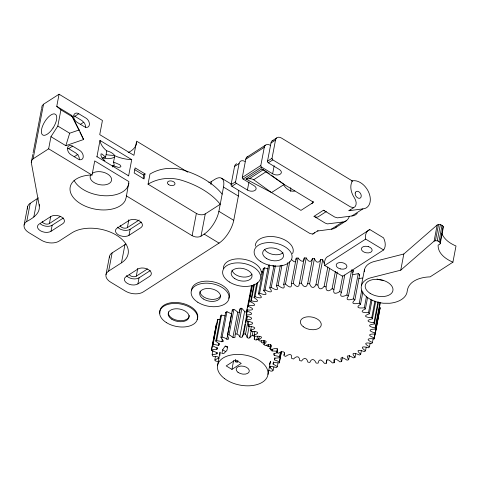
<?xml version="1.0" encoding="UTF-8"?>
<svg xmlns="http://www.w3.org/2000/svg" width="480" height="480" viewBox="0 0 480 480"><rect width="100%" height="100%" fill="white"/><g stroke="black" fill="none" stroke-linecap="round" stroke-linejoin="round"><path stroke-width="0.72" d="M239.772 310.344C241.212 303.96 244.038 313.692 246.966 311.904M295.998 260.016L296.238 258.132L298.116 258.024C300.372 261.024 304.044 263.622 304.272 257.91L306.204 257.952C308.07 261.504 311.232 263.448 312.492 258.342L314.448 258.54C315.762 262.68 318.702 263.802 320.76 259.422L322.716 259.776L324.21 263.424M259.026 338.46C257.97 339.666 253.752 341.13 254.496 338.346C255.27 334.962 250.86 334.734 249.888 337.548C246.324 340.512 247.356 332.778 243.69 333.948C242.646 335.568 241.878 339.204 239.598 336.45C238.722 333.738 233.886 332.58 235.068 336.456C235.704 339.324 231.318 336.6 230.472 335.508C222.828 332.328 232.098 339.834 227.208 339.294C225.756 338.262 219.03 334.998 221.814 339.18C229.146 345.63 207.336 336.006 219.666 344.046C218.904 347.436 213.444 342.354 212.676 345.708C213.438 346.788 220.968 348.702 215.784 349.326C202.134 350.166 226.824 352.86 212.622 354.636C211.098 358.194 218.724 354.972 218.97 358.29C215.55 358.776 212.394 361.5 218.526 361.422M216.966 324.192L216.336 324.294L211.452 350.67M452.916 262.176C445.944 259.236 437.688 253.476 438.12 245.016L439.512 244.566L440.238 243.624L443.322 227.448L443.118 226.314C441.726 224.616 439.158 224.058 437.172 224.982L403.824 253.998L373.656 261.654C369.708 262.734 365.694 265.242 364.494 269.382L361.41 285.558L361.182 287.808L361.608 290.124A21.822 12.978 10.8 0 0 369.3 298.704A21.798 12.966 10.8 0 0 379.518 302.646L383.268 303.24L389.724 303.27A26.982 16.05 10.8 0 0 407.226 290.994C408.594 280.566 421.062 277.05 430.08 276.888L452.916 262.176L456 246C450.186 243.534 444.312 239.634 441.864 233.562M364.272 271.632L364.494 269.382M277.308 348.798L276.618 352.41L278.298 353.232C281.556 351.396 285.966 350.268 283.902 355.686L285.696 356.382C288.846 353.964 292.494 353.148 291.624 358.428L293.508 358.992C296.328 355.794 299.562 355.668 299.664 360.594L301.602 361.014C303.99 357.024 306.858 357.738 307.89 362.142L309.846 362.418C311.538 357.666 314.544 359.208 316.158 363.06L318.108 363.18C318.882 357.744 322.218 360.072 324.342 363.318L326.256 363.282C325.896 357.336 329.898 360.162 332.304 362.916L334.146 362.73C332.526 356.484 337.248 359.508 339.912 361.866L341.652 361.524L342.48 357.192M379.488 307.392L380.136 307.674L375.192 334.128C368.166 333.588 367.584 335.604 374.394 337.842L374.022 338.97C367.692 337.968 365.388 339.468 372.432 342.498L371.82 343.554C366.21 342.222 362.55 342.996 369.456 346.836L368.61 347.808C363.738 346.302 358.848 346.224 365.52 350.784L364.452 351.654C360.198 349.98 354.63 349.026 360.684 354.282L359.418 355.032C355.698 353.25 349.842 351.486 355.032 357.264L353.58 357.894C350.298 355.98 344.532 353.556 348.654 359.694L347.046 360.186C344.064 358.092 338.856 355.23 341.652 361.524M374.394 337.842L380.136 307.674M344.766 275.052L341.454 292.386C338.664 297.762 343.59 296.604 346.866 295.032L348.474 295.908C344.406 301.05 350.04 300.036 353.418 298.902L354.87 299.88C349.608 304.56 355.722 303.966 359.274 303.174L360.546 304.236C354.252 308.28 360.51 308.28 364.332 307.77L365.406 308.904C358.296 312.198 364.308 312.858 368.514 312.624L369.366 313.806C361.71 316.278 367.062 317.568 371.748 317.652L372.366 318.858C364.44 320.496 368.748 322.308 373.98 322.776L374.358 323.988C366.462 324.804 369.36 326.958 375.174 327.9L375.306 329.106C367.728 329.184 368.946 331.416 375.312 332.952M38.424 197.868L30.216 203.328L26.748 221.526C32.472 218.376 40.236 213.714 39.294 206.016L31.29 162.474L32.82 154.47M33.096 153.012L41.568 108.606M31.29 162.474L31.656 160.488L33.108 158.826L43.524 104.226L59.064 94.218L102.438 120.48L99.738 134.634L133.908 155.322L136.608 141.162L187.818 172.164M24.108 224.988L27.582 206.79M33.828 216.966L37.302 198.762M33.108 158.826L48.648 148.818L50.958 136.686L57.822 126.054L60.912 109.878L56.748 106.35L59.064 94.218M39.294 206.016L39.57 204.558M42.192 221.412A4.098 2.436 10.8 0 0 45.102 223.86A4.098 2.436 10.8 0 0 49.386 223.542L50.748 216.408M51.006 231.288L62.814 223.68A7.68 4.572 10.8 0 0 61.596 217.038A7.68 4.572 10.8 0 0 50.922 216.48L39.03 224.142A7.686 4.572 10.8 0 0 40.386 230.766A7.686 4.572 10.8 0 0 51.006 231.294L52.158 225.222L63.354 218.01M92.022 175.08L94.722 160.92L128.892 181.608L126.234 197.298L125.244 200.484A28.488 16.95 10.8 0 1 78.564 202.398A28.488 16.95 10.8 0 1 89.562 175.098L92.022 175.08L48.648 148.818M96.918 156.942L99.996 140.43L131.724 159.636L128.64 175.812L128.1 175.818M102.138 158.58L103.428 157.344L105.576 157.212L106.782 150.894L106.5 150.69A28.488 16.95 10.8 0 1 100.002 140.76L99.996 140.43M112.614 166.986L112.884 165.582L118.398 167.394L120.162 167.136L120.972 166.374L119.826 164.766L113.556 162.048L114.762 155.724L114.324 155.052A10.884 6.474 10.8 0 0 107.874 151.146L106.782 150.894M106.002 274.566L109.476 256.368M238.476 190.314A19.206 8.184 -58.8 0 1 238.374 196.068L233.742 220.332A19.206 8.184 -58.8 0 1 219.036 243.114L143.154 291.996A12.804 7.614 10.8 0 1 125.364 291.066L110.676 282.174A12.804 7.614 10.8 0 1 108.642 271.104L112.116 252.906L124.944 244.638A32.01 19.044 10.8 0 0 125.88 243.996M120.168 225.474A4.098 2.436 10.8 0 0 123.078 227.916A4.098 2.436 10.8 0 0 127.362 227.604L128.862 219.75M108.642 271.104L121.476 262.836L124.944 244.638M128.982 235.35L140.79 227.742A7.68 4.572 10.8 0 0 139.572 221.094A7.68 4.572 10.8 0 0 128.898 220.542L117.006 228.204A7.686 4.572 10.8 0 0 118.362 234.828A7.686 4.572 10.8 0 0 128.982 235.35L130.134 229.284L141.33 222.072M145.032 173.898L144.072 178.95L134.16 172.95L135.126 167.898L145.032 173.898L143.394 174.948L134.724 169.704M148.044 184.182C157.962 178.14 170.478 176.916 181.524 180.24A66.144 39.342 10.8 0 1 220.23 204.258L205.266 213.894A6.402 3.81 10.8 0 1 196.374 213.432L148.044 184.182L149.976 174.066C159.894 168.03 172.404 166.806 183.45 170.13A66.144 39.342 10.8 0 1 222.156 194.148M129.252 274.512A4.098 2.436 10.8 0 0 132.384 276.564A4.098 2.436 10.8 0 0 136.284 276.144L137.766 268.374M137.898 283.896L149.712 276.282A7.68 4.572 10.8 0 0 148.494 269.64A7.68 4.572 10.8 0 0 137.82 269.082L125.922 276.75A7.686 4.572 10.8 0 0 127.284 283.374A7.686 4.572 10.8 0 0 137.904 283.896L139.056 277.824L150.246 270.618M208.806 182.406A6.402 3.81 10.8 0 0 211.434 181.542L214.59 179.514A19.206 8.184 -58.8 0 1 223.506 187.068L218.88 211.338A19.206 8.184 -58.8 0 1 204.174 234.114L201.024 236.142A6.402 3.81 10.8 0 1 192.126 235.68L196.374 213.432M201.024 236.142L205.266 213.894M210.888 184.41L211.434 181.542M318.09 230.676A7.698 5.25 57.1 0 1 317.418 231.024L312.69 234.066L309.984 233.52L231.876 186.276A1.278 0.87 57.2 0 1 231.078 184.662L234.552 166.464A6.402 4.362 57.2 0 1 236.688 163.77M247.902 156.546A6.402 4.362 57.2 0 0 245.766 159.24L242.292 177.438A1.278 0.87 57.2 0 0 243.09 179.046L254.118 185.724A5.442 3.24 10.8 0 1 254.982 190.428A5.442 3.24 10.8 0 1 247.422 190.038L236.4 183.36A1.278 0.87 57.2 0 1 235.602 181.746L239.07 163.554A6.402 4.362 57.2 0 1 244.992 161.496M211.512 349.566L216.336 324.294M212.58 345.636L217.404 320.358L217.914 319.356L220.056 319.44M213.09 344.634L217.914 319.356M212.082 354.84L212.91 350.508M215.784 341.19L220.602 315.912L221.532 315.072L225.336 315.972M216.708 340.35L221.532 315.072M214.758 360.12L215.448 356.508M216.798 349.494L217.212 347.322M247.422 190.038L248.964 181.95M218.502 345.396L218.916 343.23M216.906 353.928L217.182 352.488M220.86 337.608L225.678 312.33L226.968 311.706L231.636 313.95L226.812 339.228M222.15 336.984L226.968 311.706M221.91 341.904L222.462 339.012M217.506 365.784L220.026 352.098L220.074 353.922M222.642 349.794L221.928 353.526L223.782 353.58L226.968 350.28L227.682 346.548L225.21 346.11L222.642 349.794L225.816 351.714M227.49 335.118L232.314 309.84C235.578 308.016 236.856 313.74 239.988 312.126M273.114 140.298A6.402 4.362 57.2 0 0 270.984 142.998L267.51 161.196A1.278 0.87 57.2 0 0 268.308 162.804L279.336 169.482A5.442 3.24 10.8 0 1 280.2 174.186A5.442 3.24 10.8 0 1 272.64 173.796L261.612 167.118A1.278 0.87 57.2 0 1 260.814 165.51L264.288 147.312A6.402 4.362 57.2 0 1 270.21 145.254M229.062 334.746L233.886 309.468M232.896 337.542L237.714 312.264M235.266 333.87L240.09 308.592M237.018 333.774L241.842 308.496M353.64 207.69L350.448 206.886L272.832 159.894A1.278 0.87 57.2 0 1 272.034 158.286L275.502 140.082A6.402 4.362 57.2 0 1 281.424 138.03L352.482 181.038L351.72 182.316A15.366 10.476 57.2 0 0 354.402 197.832A7.698 5.25 57.2 0 1 353.64 207.69L348.918 210.732L362.892 208.872A15.366 10.476 57.2 0 0 368.874 192.654A15.366 10.476 57.2 0 0 351.438 181.116M231.942 369.396L241.236 363.408L235.488 359.928L226.194 365.916L231.942 369.396L233.622 360.606M239.778 336.948L244.596 311.67M236.352 362.256L235.296 361.614L235.65 359.748M272.64 173.796L274.182 165.708M276.618 352.41C280.05 347.124 274.752 348.246 271.434 349.584L269.898 348.654C274.482 343.68 268.71 344.568 265.218 345.504L263.85 344.484C269.652 340.104 263.418 340.416 259.746 341.064L258.57 339.966C265.2 336.234 259.158 335.97 255.12 336.33L254.154 335.172C261.57 332.28 255.84 331.296 251.4 331.374L250.662 330.18C258.492 328.128 253.614 326.556 248.664 326.292L248.166 325.08C256.02 323.802 252.486 321.852 246.948 321.156L246.69 319.944C254.382 319.452 252.39 317.28 246.276 316.056L246.27 314.862C253.53 315.072 253.278 312.936 246.666 311.076L251.598 285.366M246.27 314.862L247.374 309.084M247.65 307.644L247.926 306.198M249.582 297.528L249.852 296.088M246.69 313.89L246.966 312.444M246.666 311.076L246.912 309.924C253.554 310.662 255.072 308.904 248.112 306.294L252.108 285.348M237.528 362.274L237.882 360.408M242.496 337.02L244.974 324.018M245.25 322.572L246.492 316.074M248.112 306.294L252.324 285.702M243.69 333.948L247.134 315.894M246.69 319.944L247.38 316.332M248.604 305.202C254.574 306.378 257.646 305.22 250.584 301.788L253.89 284.454M250.584 301.788L251.316 300.774L254.484 284.16M245.514 334.14L247.992 321.138M248.166 325.08L248.85 321.468M251.316 300.774C256.554 302.208 260.922 301.86 254.046 297.636L256.806 283.194M248.664 326.292L248.94 324.846M247.026 337.488L249.228 325.932M254.046 297.636L255.006 296.712L257.76 282.27M250.662 330.18L251.352 326.568M249.768 337.98L251.28 330.036M255.006 296.712C259.602 298.326 264.732 298.854 258.444 293.91L263.268 268.632L264.432 267.816L268.092 268.92M258.444 293.91L259.614 293.094L264.432 267.816M252.24 335.352L252.93 331.74M254.016 335.808L254.844 331.476M254.19 339.126L254.742 336.234M259.614 293.094C263.592 294.822 269.352 296.196 263.7 290.658L268.518 265.38L269.43 264.918M263.7 290.658L265.062 289.968L269.742 265.41M256.776 340.008L257.466 336.396M258.57 339.966L259.26 336.354M265.062 289.968C268.59 291.81 274.296 293.934 269.73 287.946L273.996 265.554M269.73 287.946L271.26 287.388L275.394 265.722M261.672 340.638C259.098 342.534 264.798 344.694 263.502 340.812M263.85 344.484L264.54 340.872M271.26 287.388C274.362 289.38 279.96 292.062 276.432 285.81L280.29 265.59M276.432 285.81L278.106 285.396L281.964 265.17M267.108 344.904L266.478 345.456L268.302 346.698L268.716 344.532M269.898 348.654L270.726 344.322M278.106 285.396C280.95 287.61 285.858 290.592 283.704 284.292L287.832 262.626M271.53 349.122C269.088 348.954 273.3 353.01 272.37 349.488M267.972 374.46L270.48 361.314L269.586 364.182L269.772 363.684M296.238 258.132L291.414 283.41C292.392 289.536 288.03 286.572 285.492 284.022L289.764 261.636M268.602 370.308C273.798 372.828 273.948 369.57 269.856 367.62L270.132 366.174M277.62 352.656L273.48 353.79L274.218 355.428L274.632 353.262M269.856 367.62L271.056 366.33L276.606 367.518L277.332 366.588L273.066 364.038L273.48 361.872M273.066 364.038L273.642 362.538L279.228 362.868L279.516 361.812L274.554 359.886L274.962 357.72M273.162 370.632L273.852 367.02M277.332 366.588L278.022 362.976M304.272 257.91L299.448 283.188C299.22 288.9 295.548 286.302 293.292 283.302L298.116 258.024M274.554 359.886L274.464 358.266L279.738 357.726L279.564 356.604L280.392 352.266M279.738 357.726L280.836 351.948M279.228 362.868L281.43 351.318M279.516 361.812L281.442 351.702M284.04 354.966L284.454 352.794M312.492 258.342L307.668 283.62C306.414 288.726 303.252 286.782 301.38 283.23L306.204 257.952M320.76 259.422L315.942 284.7C313.878 289.08 310.938 287.958 309.63 283.818L314.448 258.54M327.846 266.916L324.126 286.416C321.504 290.01 318.45 289.74 317.892 285.054L322.716 259.776M341.454 292.386L339.72 291.624C336.552 293.766 332.4 294.738 333.936 289.374L332.1 288.738C329.124 291.564 325.638 292.032 326.04 286.914L329.622 268.134M332.1 288.738L335.406 271.404M333.936 289.374L337.242 272.04M339.72 291.624L342.75 275.736M326.256 363.282L326.94 359.67M346.866 295.032L351.684 269.754M334.146 362.73L334.83 359.118M348.474 295.908L353.292 270.63L352.224 270.048M353.418 298.902L358.242 273.624L353.028 274.662M354.87 299.88L359.694 274.602L358.242 273.624M359.274 303.174L361.752 290.172M348.654 359.694L349.476 355.362M360.546 304.236L362.886 291.954M364.332 307.77L366.534 296.214M355.032 357.264L355.722 353.658M365.406 308.904L367.608 297.348M368.514 312.624L370.992 299.628M360.684 354.282L361.374 350.67M369.366 313.806L371.982 300.084M371.748 317.652L374.916 301.044M365.52 350.784L366.21 347.172M372.366 318.858L375.672 301.53M373.98 322.776L377.976 301.83M369.456 346.836L370.146 343.224M374.358 323.988L378.492 302.322M372.432 342.498L373.122 338.886M375.174 327.9L379.998 302.622L378.474 302.118M375.306 329.106L380.124 303.828L379.998 302.622M374.022 338.97L376.782 324.528M377.058 323.082L378.708 314.418M361.41 285.558C362.604 281.418 366.624 278.91 370.572 277.83L400.74 270.18L403.824 253.998M400.74 270.18L434.088 241.158L437.172 224.982M434.088 241.158L435.432 240.714L438.522 224.538M440.238 243.624L440.028 242.49L438.936 241.458L437.262 240.81L440.346 224.634M438.936 241.458L442.02 225.282M440.028 242.49L443.118 226.314M65.826 145.686L69.678 133.23L79.146 129.942L83.586 139.518L65.826 145.686L50.958 136.686M353.292 270.63L352.962 271.548M352.542 272.406L352.758 271.998M359.694 274.602L359.16 275.466M113.79 166.35L114.138 164.532L113.556 162.048M43.524 104.226L42.072 105.888L41.706 107.874M263.088 342.978L264.642 342.234M73.998 115.878L74.838 116.292L78.774 113.754L85.956 118.104A5.442 3.708 57.2 0 1 89.352 124.95A5.442 3.708 57.2 0 1 84.318 126.696L77.136 122.352A5.442 3.708 57.2 0 1 73.74 115.5A5.442 3.708 57.2 0 1 78.774 113.754M80.37 124.374L83.508 122.352M67.824 148.248L68.658 148.662L72.6 146.13L79.788 150.48A5.442 3.708 57.2 0 1 83.178 157.326A5.442 3.708 57.2 0 1 78.144 159.072L70.956 154.722A5.442 3.708 57.2 0 1 67.566 147.876A5.442 3.708 57.2 0 1 72.6 146.13M74.196 156.744L77.958 154.326M49.386 223.542L60.576 216.33M127.362 227.604L139.176 219.99M246.912 157.116L265.434 145.182M272.13 140.874L276.648 137.958M234.552 166.464L239.07 163.554M245.766 159.24L264.288 147.312M270.984 142.998L275.502 140.082M231.078 184.662L235.602 181.746M242.292 177.438L260.814 165.51M267.51 161.196L272.034 158.286M243.09 179.046L261.612 167.118M268.308 162.804L272.832 159.894M231.876 186.276L236.4 183.36M261.714 168.912L284.124 184.446L313.56 202.26L300.96 210.378L271.524 192.564L245.964 179.058L261.714 168.912L263.688 169.914M245.964 179.058L249.408 178.686L263.328 169.722M249.408 178.686L251.694 178.884L253.704 179.73L266.304 171.612L269.274 173.748M136.284 276.144L147.474 268.938M349.344 216.33A15.366 10.476 57.2 0 1 342.414 222.066L327.456 223.89L325.248 223.116L314.028 216.324L323.478 210.234A6.402 4.368 57.2 0 0 324.792 210.84M326.364 211.524L318.804 216.396A6.402 4.368 57.2 0 1 314.028 216.324M317.418 231.024L331.392 229.17L342.414 222.066M323.478 210.234L334.698 217.032L337.44 217.854L351.864 215.976L362.892 208.872M335.31 227.808L346.338 220.704M369.828 229.56L328.872 255.942A12.546 8.556 57.2 0 0 324.708 265.47L342.654 276.33L383.61 249.948A12.546 8.556 57.2 0 0 383.562 237.876L369.828 229.56A12.546 8.556 57.2 0 0 365.664 239.088L324.708 265.47M268.302 346.698L270.516 346.23M283.704 284.292L285.492 284.022M272.094 350.934L277.356 351.264M362.562 278.004L358.854 278.58M295.878 261.666L294.108 261.78L291.486 259.56M379.326 308.922L380.016 308.85M291.414 283.41L293.292 283.302M131.724 159.636L131.19 159.642A28.488 16.95 10.8 0 1 115.104 155.898L114.762 155.724M299.448 283.188L301.38 283.23M274.218 355.428L279.564 356.604M435.432 240.714L437.262 240.81M307.668 283.62L309.63 283.818M235.296 361.614L237.462 361.86M315.942 284.7L317.892 285.054M261.432 271.74L262.95 272.094M324.126 286.416L326.04 286.914M103.944 160.398L104.898 160.752C102.954 159.048 100.272 156.72 101.052 153.852L102.108 154.08L105.576 157.212M272.784 265.788L274.332 266.514M365.664 239.088L383.61 249.948M221.772 178.332L231.684 184.332M223.506 187.068L238.374 196.068M74.838 116.292L82.02 120.642L84.222 122.784A5.442 3.708 57.2 0 1 85.41 127.488M56.748 106.35L71.616 115.35L79.146 129.942M60.912 109.878L72.762 117.054M218.88 211.338L233.742 220.332M57.822 126.054L69.678 133.23M96.906 156.606L128.64 175.812M68.658 148.662L75.846 153.018L78.048 155.154A5.442 3.708 57.2 0 1 79.242 159.864M204.174 234.114L219.036 243.114M126.192 195.762L192.126 235.68M225.21 346.11L227.646 347.586M264.684 170.514L265.242 170.88M271.056 175.032L284.124 184.446L271.524 192.564L253.704 179.73M113.598 166.374L112.884 165.582M220.974 316.314L220.602 315.912M263.268 268.632L263.628 269.064M143.394 174.948L143.604 175.944A6.084 2.592 -58.8 0 1 143.124 178.434M268.518 265.38L268.8 265.83M225.9 312.762L225.678 312.33M71.616 115.35L79.26 130.788M79.926 132.132L83.586 139.518M219.948 354.636L220.104 355.14M232.56 311.178L232.314 309.84M357.288 213.18A15.366 10.476 57.2 0 1 351.864 215.976M314.454 232.626A7.698 5.25 57.1 0 1 312.69 234.066M350.184 209.898A7.698 5.25 57.2 0 1 348.918 210.732M313.182 201.498A32.01 21.822 57.2 0 1 311.892 203.76M294.9 190.932A10.884 7.422 57.2 0 1 283.314 184.35M336.348 226.902A15.366 10.476 57.2 0 1 331.392 229.17M290.634 187.746A10.884 7.422 57.2 0 1 290.646 191.424M159.93 313.248A19.206 11.424 10.8 0 1 180.36 302.898A19.206 11.424 10.8 0 1 197.052 319.632M189.24 315.396A10.566 6.282 10.8 0 1 177.936 320.46A10.566 6.282 10.8 0 1 168.522 311.838M191.508 290.796A19.206 11.424 10.8 0 1 212.982 281.772A19.206 11.424 10.8 0 1 228.75 298.326M220.536 295.896A10.566 6.282 10.8 0 1 208.62 298.95A10.566 6.282 10.8 0 1 200.088 291.132M223.398 268.476A19.206 11.424 10.8 0 1 243.948 259.278A19.206 11.424 10.8 0 1 261.06 274.956M252.09 274.128A10.566 6.282 10.8 0 1 241.014 276.744A10.566 6.282 10.8 0 1 232.008 270.066M383.754 280.38A14.082 8.376 10.8 0 1 377.046 279.024M255.288 246.162A19.206 11.424 10.8 0 1 276.762 237.138A19.206 11.424 10.8 0 1 292.524 253.692M283.044 252.81A10.566 6.282 10.8 0 1 273.408 254.52A10.566 6.282 10.8 0 1 264.684 249.648M139.056 277.824A7.68 4.572 10.8 0 1 126.468 275.664M130.134 229.284A7.68 4.572 10.8 0 1 117.546 227.118M52.158 225.222A7.68 4.572 10.8 0 1 47.076 226.32L45.588 226.152A7.68 4.572 10.8 0 1 40.422 223.908M26.67 221.478A12.804 7.668 11.5 0 0 28.788 232.596L41.304 240.18A12.804 7.614 10.8 0 0 59.088 241.104L71.922 232.842A32.01 19.044 10.8 0 1 116.388 235.152A32.01 19.044 10.8 0 1 121.476 262.836M109.392 257.862A12.804 7.614 10.8 0 1 112.116 252.906M136.65 142.698A28.488 16.95 10.8 0 1 128.154 152.58M114.51 155.352A28.488 16.95 10.8 0 1 106.26 154.674M128.934 183.144A28.488 16.95 10.8 0 1 104.064 195.738A28.488 16.95 10.8 0 1 74.04 180.288M92.442 173.214A10.884 6.474 10.8 0 1 110.274 176.286A10.884 6.474 10.8 0 1 102.084 184.974A10.884 6.474 10.8 0 1 90.516 175.254M114.3 157.128A10.884 6.474 10.8 0 1 102.918 157.962M27.636 209.058A12.804 7.614 10.8 0 1 30.222 203.328M355.248 192.99L355.182 193.614A3.84 2.616 57.2 0 0 357.63 197.82A3.84 2.616 57.2 0 0 361.014 197.142L361.242 195.96A3.84 2.616 57.2 0 0 358.788 191.754A3.84 2.616 57.2 0 0 355.41 192.426L355.248 192.99M53.046 127.998L51.21 130.518A12.162 5.184 -58.8 0 1 41.574 129.432A12.162 5.184 -58.8 0 1 54.378 113.88L55.638 114.414A12.162 5.184 -58.8 0 1 53.046 127.998M368.244 246.618L367.212 246.378A5.442 3.24 10.8 0 0 361.644 249.96L362.064 250.602A5.442 3.24 10.8 0 0 365.286 252.552L366.324 252.798A5.442 3.24 10.8 0 0 371.892 249.21L371.472 248.568A5.442 3.24 10.8 0 0 368.25 246.618M340.29 268.848L340.074 268.8A5.442 3.24 10.8 0 1 336.846 266.85L336.432 266.208A5.442 3.24 10.8 0 1 341.994 262.62L343.032 262.866A5.442 3.24 10.8 0 1 346.26 264.816L346.674 265.452A5.442 3.24 10.8 0 1 341.112 269.04L340.29 268.848M166.314 322.548A19.206 11.424 10.8 0 0 197.286 319.59A19.206 11.424 10.8 0 0 172.218 303.576A19.206 11.424 10.8 0 0 166.314 322.548M171.846 319.26A10.566 6.282 10.8 0 0 188.88 317.634A10.566 6.282 10.8 0 0 175.092 308.826A10.566 6.282 10.8 0 0 171.846 319.26M197.814 302.256A19.206 11.424 10.8 0 0 228.786 299.292A19.206 11.424 10.8 0 0 203.724 283.284A19.206 11.424 10.8 0 0 197.814 302.256M203.346 298.968A10.566 6.282 10.8 0 0 220.38 297.336A10.566 6.282 10.8 0 0 206.598 288.534A10.566 6.282 10.8 0 0 203.346 298.968M229.32 281.964A19.206 11.424 10.8 0 0 260.292 279A19.206 11.424 10.8 0 0 235.224 262.992A19.206 11.424 10.8 0 0 229.32 281.964M234.852 278.676A10.566 6.282 10.8 0 0 251.886 277.044A10.566 6.282 10.8 0 0 238.098 268.236A10.566 6.282 10.8 0 0 234.852 278.676M370.074 293.304A14.082 8.376 10.8 0 0 392.778 291.132A14.082 8.376 10.8 0 0 374.406 279.402A14.082 8.376 10.8 0 0 370.074 293.304M260.82 261.672A19.206 11.424 10.8 0 0 291.792 258.708A19.206 11.424 10.8 0 0 266.73 242.7A19.206 11.424 10.8 0 0 260.82 261.672M266.352 258.378A10.566 6.282 10.8 0 0 283.386 256.752A10.566 6.282 10.8 0 0 269.604 247.944A10.566 6.282 10.8 0 0 266.352 258.378M168.48 184.518A3.84 2.286 10.8 0 0 174.864 184.32A3.84 2.286 10.8 0 0 170.292 180.888A3.84 2.286 10.8 0 0 168.48 184.518M303.318 326.754A10.566 6.282 10.8 0 0 320.868 326.22A10.566 6.282 10.8 0 0 308.298 316.776A10.566 6.282 10.8 0 0 303.318 326.754M224.538 378.618A25.608 15.234 10.8 0 0 267.078 377.322A25.608 15.234 10.8 0 0 236.604 354.426A25.608 15.234 10.8 0 0 224.538 378.618M238.008 372.33A6.66 3.96 10.8 0 0 249.066 371.994A6.66 3.96 10.8 0 0 241.146 366.042A6.66 3.96 10.8 0 0 238.008 372.33"/></g></svg>
